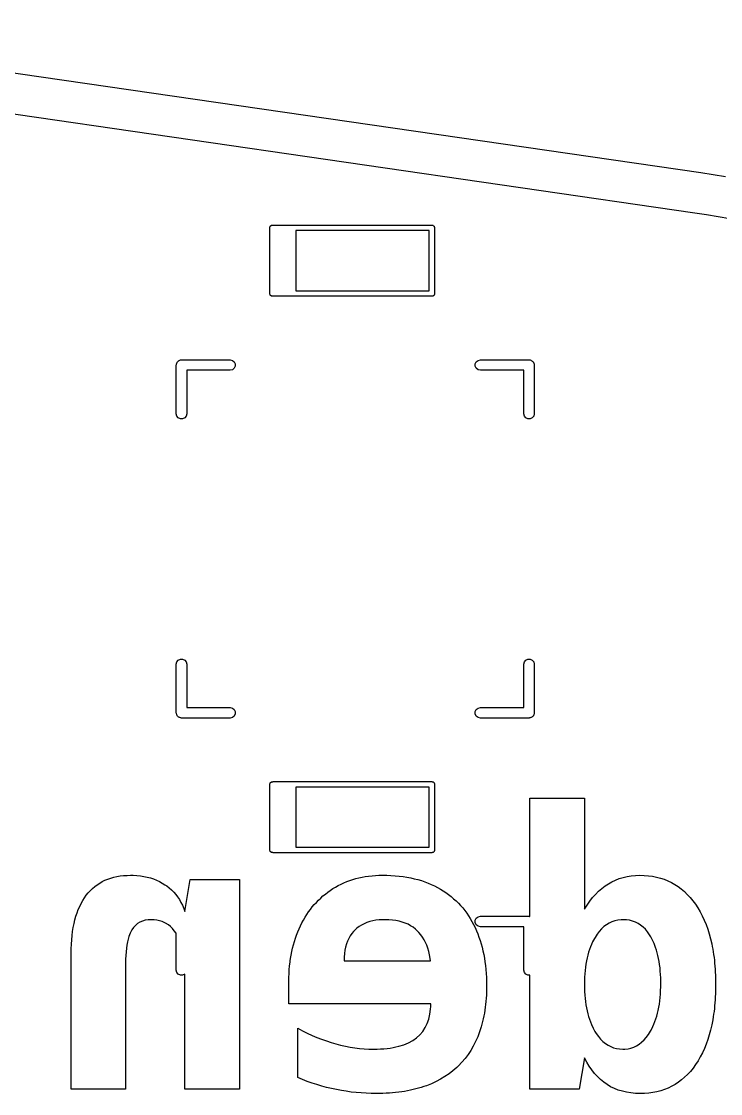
# Model space of a CAD drawing. Extents: x 25 to 230, y -179 to -24.
# Drawn here: x 135.12 to 160.67, y -63.43 to -24.28 of the extents above; entities that cross this region are included whole.
import ezdxf

# ---------------------------------------------------------------- set-up
doc = ezdxf.new("R2010")
doc.units = 0
doc.layers.add('BLACK', color=7, linetype='CONTINUOUS')

msp = doc.modelspace()

# ---------------------------------------------------------------- linework, layer by layer
at = {"layer": 'BLACK', "linetype": 'CONTINUOUS'}
for p, q in [((121.906119, -24.28124), (159.948324, -29.794602)), ((159.733175, -31.279091), (129.9, -26.955443)), ((159.948324, -29.794602), (159.948329, -29.794603)), ((159.948329, -29.794603), (159.948328, -29.794603)), ((159.948328, -29.794603), (159.948342, -29.794606)), ((159.948342, -29.794606), (160.851109, -29.941861)), ((159.733179, -31.279093), (159.733175, -31.279091)), ((159.733179, -31.279094), (159.733179, -31.279093)), ((160.159506, -31.340888), (159.733179, -31.279094)), ((161.007235, -31.49467), (160.159506, -31.340888)), ((144.195, -31.82), (144.214098, -31.761221)), ((144.195, -34.22), (144.195, -31.82)), ((144.214098, -31.761221), (144.264098, -31.724894)), ((144.264098, -31.724894), (144.304937, -31.724894)), ((144.304937, -31.724894), (144.32, -31.72)), ((144.32, -31.72), (150.12, -31.72)), ((145.145, -31.92), (145.145, -34.12)), ((150.02, -31.92), (145.145, -31.92)), ((150.02, -34.12), (150.02, -31.92)), ((150.12, -31.72), (150.135063, -31.724894)), ((150.135063, -31.724894), (150.150902, -31.724894)), ((150.150902, -31.724894), (150.163715, -31.734203)), ((150.163715, -31.734203), (150.178779, -31.739098)), ((150.178779, -31.739098), (150.188088, -31.751911)), ((150.188088, -31.751911), (150.200902, -31.761221)), ((150.200902, -31.761221), (150.205796, -31.776284)), ((150.205796, -31.776284), (150.215106, -31.789098)), ((150.215106, -31.789098), (150.215106, -31.804937)), ((150.215106, -31.804937), (150.22, -31.82)), ((150.22, -31.82), (150.22, -34.22)), ((144.214098, -34.278779), (144.195, -34.22)), ((144.264098, -34.315106), (144.214098, -34.278779)), ((144.304937, -34.315106), (144.264098, -34.315106)), ((144.32, -34.32), (144.304937, -34.315106)), ((150.12, -34.32), (144.32, -34.32)), ((145.145, -34.12), (150.02, -34.12)), ((150.135063, -34.315106), (150.12, -34.32)), ((150.150902, -34.315106), (150.135063, -34.315106)), ((150.163715, -34.305796), (150.150902, -34.315106)), ((150.178779, -34.300902), (150.163715, -34.305796)), ((150.188088, -34.288088), (150.178779, -34.300902)), ((150.200902, -34.278779), (150.188088, -34.288088)), ((150.205796, -34.263715), (150.200902, -34.278779)), ((150.215106, -34.250902), (150.205796, -34.263715)), ((150.22, -34.22), (150.215106, -34.235062)), ((150.215106, -34.235062), (150.215106, -34.250902)), ((140.784276, -36.78761), (140.793588, -36.768272)), ((140.784276, -36.809074), (140.784276, -36.78761)), ((140.793588, -36.768272), (140.798365, -36.747345)), ((140.798365, -36.747345), (140.811748, -36.730562)), ((140.811748, -36.730562), (140.821061, -36.711225)), ((140.821061, -36.711225), (140.837842, -36.697842)), ((140.837842, -36.697842), (140.851225, -36.681061)), ((140.851225, -36.681061), (140.870562, -36.671748)), ((140.870562, -36.671748), (140.887345, -36.658365)), ((140.887345, -36.658365), (140.908272, -36.653588)), ((140.908272, -36.653588), (140.92761, -36.644276)), ((140.92761, -36.644276), (140.949074, -36.644276)), ((140.949074, -36.644276), (140.97, -36.6395)), ((140.97, -36.6395), (142.748, -36.6395)), ((142.748, -36.6395), (142.830655, -36.658365)), ((142.830655, -36.658365), (142.896939, -36.711225)), ((142.896939, -36.711225), (142.933724, -36.78761)), ((142.933724, -36.78761), (142.933724, -36.87239)), ((151.706276, -36.78761), (151.743061, -36.711225)), ((151.706276, -36.87239), (151.706276, -36.78761)), ((151.743061, -36.711225), (151.809345, -36.658365)), ((151.809345, -36.658365), (151.892, -36.6395)), ((151.892, -36.6395), (153.67, -36.6395)), ((153.67, -36.6395), (153.690926, -36.644276)), ((153.690926, -36.644276), (153.71239, -36.644276)), ((153.71239, -36.644276), (153.731727, -36.653588)), ((153.731727, -36.653588), (153.752655, -36.658365)), ((153.752655, -36.658365), (153.769437, -36.671748)), ((153.769437, -36.671748), (153.788775, -36.681061)), ((153.788775, -36.681061), (153.802157, -36.697842)), ((153.802157, -36.697842), (153.818939, -36.711225)), ((153.818939, -36.711225), (153.828251, -36.730562)), ((153.828251, -36.730562), (153.841635, -36.747345)), ((153.841635, -36.747345), (153.846411, -36.768272)), ((153.846411, -36.768272), (153.855724, -36.78761)), ((153.855724, -36.78761), (153.855724, -36.809074)), ((140.7795, -36.83), (140.784276, -36.809074)), ((140.7795, -38.608), (140.7795, -36.83)), ((142.748, -37.0205), (141.1605, -37.0205)), ((141.1605, -37.0205), (141.1605, -38.608)), ((142.830655, -37.001635), (142.748, -37.0205)), ((142.896939, -36.948775), (142.830655, -37.001635)), ((142.933724, -36.87239), (142.896939, -36.948775)), ((151.743061, -36.948775), (151.706276, -36.87239)), ((151.809345, -37.001635), (151.743061, -36.948775)), ((151.892, -37.0205), (151.809345, -37.001635)), ((153.4795, -37.0205), (151.892, -37.0205)), ((153.4795, -38.608), (153.4795, -37.0205)), ((153.855724, -36.809074), (153.8605, -36.83)), ((153.8605, -36.83), (153.8605, -38.608)), ((140.798365, -38.690655), (140.7795, -38.608)), ((140.851225, -38.756939), (140.798365, -38.690655)), ((140.92761, -38.793724), (140.851225, -38.756939)), ((141.088775, -38.756939), (141.01239, -38.793724)), ((141.141635, -38.690655), (141.088775, -38.756939)), ((141.1605, -38.608), (141.141635, -38.690655)), ((153.498365, -38.690655), (153.4795, -38.608)), ((153.551225, -38.756939), (153.498365, -38.690655)), ((153.62761, -38.793724), (153.551225, -38.756939)), ((153.788775, -38.756939), (153.71239, -38.793724)), ((153.841635, -38.690655), (153.788775, -38.756939)), ((153.8605, -38.608), (153.841635, -38.690655)), ((141.01239, -38.793724), (140.92761, -38.793724)), ((153.71239, -38.793724), (153.62761, -38.793724)), ((140.7795, -47.752), (140.798365, -47.669345)), ((140.7795, -49.53), (140.7795, -47.752)), ((140.798365, -47.669345), (140.851225, -47.603061)), ((140.851225, -47.603061), (140.92761, -47.566276)), ((140.92761, -47.566276), (141.01239, -47.566276)), ((141.01239, -47.566276), (141.088775, -47.603061)), ((141.088775, -47.603061), (141.141635, -47.669345)), ((141.141635, -47.669345), (141.1605, -47.752)), ((141.1605, -47.752), (141.1605, -49.3395)), ((153.4795, -47.752), (153.498365, -47.669345)), ((153.4795, -49.3395), (153.4795, -47.752)), ((153.498365, -47.669345), (153.551225, -47.603061)), ((153.551225, -47.603061), (153.62761, -47.566276)), ((153.62761, -47.566276), (153.71239, -47.566276)), ((153.71239, -47.566276), (153.788775, -47.603061)), ((153.788775, -47.603061), (153.841635, -47.669345)), ((153.841635, -47.669345), (153.8605, -47.752)), ((153.8605, -47.752), (153.8605, -49.53)), ((140.784276, -49.550925), (140.7795, -49.53)), ((140.784276, -49.57239), (140.784276, -49.550925)), ((140.793588, -49.591727), (140.784276, -49.57239)), ((140.798365, -49.612655), (140.793588, -49.591727)), ((140.811748, -49.629437), (140.798365, -49.612655)), ((140.821061, -49.648775), (140.811748, -49.629437)), ((140.837842, -49.662157), (140.821061, -49.648775)), ((140.851225, -49.678939), (140.837842, -49.662157)), ((140.870562, -49.688251), (140.851225, -49.678939)), ((140.887345, -49.701635), (140.870562, -49.688251)), ((140.908272, -49.706411), (140.887345, -49.701635)), ((140.92761, -49.715724), (140.908272, -49.706411)), ((140.949074, -49.715724), (140.92761, -49.715724)), ((140.97, -49.7205), (140.949074, -49.715724)), ((142.748, -49.7205), (140.97, -49.7205)), ((141.1605, -49.3395), (142.748, -49.3395)), ((142.748, -49.3395), (142.830655, -49.358365)), ((142.830655, -49.701635), (142.748, -49.7205)), ((142.830655, -49.358365), (142.896939, -49.411225)), ((142.896939, -49.648775), (142.830655, -49.701635)), ((142.896939, -49.411225), (142.933724, -49.48761)), ((142.933724, -49.57239), (142.896939, -49.648775)), ((142.933724, -49.48761), (142.933724, -49.57239)), ((151.706276, -49.48761), (151.743061, -49.411225)), ((151.706276, -49.57239), (151.706276, -49.48761)), ((151.743061, -49.648775), (151.706276, -49.57239)), ((151.743061, -49.411225), (151.809345, -49.358365)), ((151.809345, -49.701635), (151.743061, -49.648775)), ((151.809345, -49.358365), (151.892, -49.3395)), ((151.892, -49.7205), (151.809345, -49.701635)), ((151.892, -49.3395), (153.4795, -49.3395)), ((153.67, -49.7205), (151.892, -49.7205)), ((153.690926, -49.715724), (153.67, -49.7205)), ((153.71239, -49.715724), (153.690926, -49.715724)), ((153.731727, -49.706411), (153.71239, -49.715724)), ((153.752655, -49.701635), (153.731727, -49.706411)), ((153.769437, -49.688251), (153.752655, -49.701635)), ((153.788775, -49.678939), (153.769437, -49.688251)), ((153.802157, -49.662157), (153.788775, -49.678939)), ((153.818939, -49.648775), (153.802157, -49.662157)), ((153.828251, -49.629437), (153.818939, -49.648775)), ((153.841635, -49.612655), (153.828251, -49.629437)), ((153.846411, -49.591727), (153.841635, -49.612655)), ((153.855724, -49.57239), (153.846411, -49.591727)), ((153.8605, -49.53), (153.855724, -49.550925)), ((153.855724, -49.550925), (153.855724, -49.57239)), ((144.214098, -52.081221), (144.264098, -52.044894)), ((144.264098, -52.044894), (144.304937, -52.044894)), ((144.304937, -52.044894), (144.32, -52.04)), ((144.32, -52.04), (150.12, -52.04)), ((150.12, -52.04), (150.135063, -52.044894)), ((150.135063, -52.044894), (150.150902, -52.044894)), ((150.150902, -52.044894), (150.163715, -52.054203)), ((150.163715, -52.054203), (150.178779, -52.059098)), ((150.178779, -52.059098), (150.188088, -52.071911)), ((150.188088, -52.071911), (150.200902, -52.081221)), ((144.195, -52.14), (144.214098, -52.081221)), ((144.195, -54.54), (144.195, -52.14)), ((145.145, -52.24), (145.145, -54.44)), ((150.02, -52.24), (145.145, -52.24)), ((150.02, -54.44), (150.02, -52.24)), ((150.200902, -52.081221), (150.205796, -52.096284)), ((150.205796, -52.096284), (150.215106, -52.109098)), ((150.215106, -52.109098), (150.215106, -52.124937)), ((150.215106, -52.124937), (150.22, -52.14)), ((150.22, -52.14), (150.22, -54.54)), ((153.700151, -56.964276), (153.700151, -52.64858)), ((153.700151, -52.64858), (155.695615, -52.64858)), ((155.695615, -52.64858), (155.695615, -56.700569)), ((144.214098, -54.598779), (144.195, -54.54)), ((144.264098, -54.635106), (144.214098, -54.598779)), ((144.304937, -54.635106), (144.264098, -54.635106)), ((144.32, -54.64), (144.304937, -54.635106)), ((150.12, -54.64), (144.32, -54.64)), ((145.145, -54.44), (150.02, -54.44)), ((150.135063, -54.635106), (150.12, -54.64)), ((150.150902, -54.635106), (150.135063, -54.635106)), ((150.163715, -54.625796), (150.150902, -54.635106)), ((150.178779, -54.620902), (150.163715, -54.625796)), ((150.188088, -54.608088), (150.178779, -54.620902)), ((150.200902, -54.598779), (150.188088, -54.608088)), ((150.205796, -54.583715), (150.200902, -54.598779)), ((150.215106, -54.570902), (150.205796, -54.583715)), ((150.22, -54.54), (150.215106, -54.555062)), ((150.215106, -54.555062), (150.215106, -54.570902)), ((138.277446, -55.602039), (138.384636, -55.564954)), ((138.384636, -55.564954), (138.495814, -55.533574)), ((138.495814, -55.533574), (138.61098, -55.5079)), ((138.61098, -55.5079), (138.730134, -55.487932)), ((138.730134, -55.487932), (138.853277, -55.473668)), ((138.853277, -55.473668), (138.980407, -55.46511)), ((138.980407, -55.46511), (139.111525, -55.462257)), ((139.111525, -55.462257), (139.203155, -55.463603)), ((139.203155, -55.463603), (139.337307, -55.470665)), ((139.337307, -55.470665), (139.467509, -55.483781)), ((139.467509, -55.483781), (139.593762, -55.502951)), ((139.593762, -55.502951), (139.716065, -55.528174)), ((139.716065, -55.528174), (139.834417, -55.559451)), ((139.834417, -55.559451), (139.94882, -55.596782)), ((139.94882, -55.596782), (140.059274, -55.640166)), ((147.225464, -55.616817), (147.337625, -55.584379)), ((147.337625, -55.584379), (147.451999, -55.555757)), ((147.451999, -55.555757), (147.568587, -55.530951)), ((147.568587, -55.530951), (147.687388, -55.509961)), ((147.687388, -55.509961), (147.808403, -55.492788)), ((147.808403, -55.492788), (147.931631, -55.479431)), ((147.931631, -55.479431), (148.057072, -55.46989)), ((148.057072, -55.46989), (148.184727, -55.464166)), ((148.184727, -55.464166), (148.314596, -55.462257)), ((148.314596, -55.462257), (148.471694, -55.464223)), ((148.471694, -55.464223), (148.625471, -55.470119)), ((148.625471, -55.470119), (148.775929, -55.479946)), ((148.775929, -55.479946), (148.923066, -55.493704)), ((148.923066, -55.493704), (149.066883, -55.511392)), ((149.066883, -55.511392), (149.20738, -55.533011)), ((149.20738, -55.533011), (149.344557, -55.558562)), ((149.344557, -55.558562), (149.478413, -55.588042)), ((149.478413, -55.588042), (149.608949, -55.621454)), ((156.832298, -55.636395), (156.96958, -55.583186)), ((156.96958, -55.583186), (157.111155, -55.539652)), ((157.111155, -55.539652), (157.257023, -55.505792)), ((157.257023, -55.505792), (157.407185, -55.481606)), ((157.407185, -55.481606), (157.56164, -55.467095)), ((157.56164, -55.467095), (157.720388, -55.462257)), ((157.720388, -55.462257), (157.879728, -55.466389)), ((157.879728, -55.466389), (158.034736, -55.478782)), ((158.034736, -55.478782), (158.185413, -55.499438)), ((158.185413, -55.499438), (158.331758, -55.528356)), ((158.331758, -55.528356), (158.473772, -55.565536)), ((158.473772, -55.565536), (158.611455, -55.610978)), ((137.638779, -56.021383), (137.718053, -55.94436)), ((137.718053, -55.94436), (137.801315, -55.873043)), ((137.801315, -55.873043), (137.888565, -55.807432)), ((137.888565, -55.807432), (137.979803, -55.747525)), ((137.979803, -55.747525), (138.075029, -55.693324)), ((138.075029, -55.693324), (138.174244, -55.644829)), ((138.174244, -55.644829), (138.277446, -55.602039)), ((140.059274, -55.640166), (140.165777, -55.689604)), ((140.165777, -55.689604), (140.26833, -55.745095)), ((140.26833, -55.745095), (140.366934, -55.80664)), ((140.366934, -55.80664), (140.43017, -55.850546)), ((140.43017, -55.850546), (140.520587, -55.920771)), ((140.520587, -55.920771), (140.605681, -55.996233)), ((141.094777, -56.788496), (141.292614, -55.618573)), ((141.292614, -55.618573), (143.085357, -55.618573)), ((143.085357, -55.618573), (143.085357, -63.278029)), ((146.407803, -56.013292), (146.502314, -55.950743)), ((146.502314, -55.950743), (146.598981, -55.891591)), ((146.598981, -55.891591), (146.697861, -55.836254)), ((146.697861, -55.836254), (146.798955, -55.784734)), ((146.798955, -55.784734), (146.902262, -55.737031)), ((146.902262, -55.737031), (147.007782, -55.693143)), ((147.007782, -55.693143), (147.115516, -55.653072)), ((147.115516, -55.653072), (147.225464, -55.616817)), ((149.608949, -55.621454), (149.736166, -55.658797)), ((149.736166, -55.658797), (149.860062, -55.70007)), ((149.860062, -55.70007), (149.980637, -55.745274)), ((149.980637, -55.745274), (150.097893, -55.794409)), ((150.097893, -55.794409), (150.211829, -55.847474)), ((150.211829, -55.847474), (150.322444, -55.904471)), ((150.322444, -55.904471), (150.429739, -55.965398)), ((150.429739, -55.965398), (150.533437, -56.029569)), ((156.21029, -56.047553), (156.326105, -55.945973)), ((156.326105, -55.945973), (156.446213, -55.854067)), ((156.446213, -55.854067), (156.570615, -55.771835)), ((156.570615, -55.771835), (156.69931, -55.699278)), ((156.69931, -55.699278), (156.832298, -55.636395)), ((158.611455, -55.610978), (158.744805, -55.664683)), ((158.744805, -55.664683), (158.873825, -55.72665)), ((158.873825, -55.72665), (158.998513, -55.79688)), ((158.998513, -55.79688), (159.118869, -55.875371)), ((159.118869, -55.875371), (159.234894, -55.962125)), ((159.234894, -55.962125), (159.346587, -56.057141)), ((137.362251, -56.385076), (137.425057, -56.286167)), ((137.425057, -56.286167), (137.492195, -56.192544)), ((137.492195, -56.192544), (137.563493, -56.10411)), ((137.563493, -56.10411), (137.638779, -56.021383)), ((140.605681, -55.996233), (140.685451, -56.076934)), ((140.685451, -56.076934), (140.759898, -56.162872)), ((140.759898, -56.162872), (140.82902, -56.254048)), ((140.82902, -56.254048), (140.892819, -56.350462)), ((140.892819, -56.350462), (140.951294, -56.452114)), ((145.897641, -56.451097), (145.975894, -56.370688)), ((145.975894, -56.370688), (146.056857, -56.293256)), ((146.056857, -56.293256), (146.140529, -56.2188)), ((146.140529, -56.2188), (146.226911, -56.14732)), ((146.226911, -56.14732), (146.316002, -56.078818)), ((146.316002, -56.078818), (146.407803, -56.013292)), ((150.533437, -56.029569), (150.633873, -56.096907)), ((150.633873, -56.096907), (150.731045, -56.167413)), ((150.731045, -56.167413), (150.824954, -56.241087)), ((150.824954, -56.241087), (150.915601, -56.317928)), ((150.915601, -56.317928), (151.002985, -56.397936)), ((155.888605, -56.410339), (155.99154, -56.279736)), ((155.99154, -56.279736), (156.098768, -56.158807)), ((156.098768, -56.158807), (156.21029, -56.047553)), ((159.346587, -56.057141), (159.453949, -56.16042)), ((159.453949, -56.16042), (159.55698, -56.271961)), ((159.55698, -56.271961), (159.655679, -56.391764)), ((137.154339, -56.833566), (137.199819, -56.713515)), ((137.199819, -56.713515), (137.249632, -56.59875)), ((137.249632, -56.59875), (137.303775, -56.48927)), ((137.303775, -56.48927), (137.362251, -56.385076)), ((140.951294, -56.452114), (141.004446, -56.559003)), ((141.004446, -56.559003), (141.052273, -56.671131)), ((141.052273, -56.671131), (141.094777, -56.788496)), ((145.611724, -56.802502), (145.679139, -56.710186)), ((145.679139, -56.710186), (145.749264, -56.620846)), ((145.749264, -56.620846), (145.822098, -56.534483)), ((145.822098, -56.534483), (145.897641, -56.451097)), ((151.002985, -56.397936), (151.087105, -56.481113)), ((151.087105, -56.481113), (151.167963, -56.567456)), ((151.167963, -56.567456), (151.245558, -56.656967)), ((151.245558, -56.656967), (151.31989, -56.749646)), ((151.31989, -56.749646), (151.390959, -56.845492)), ((155.695615, -56.700569), (155.789963, -56.550617)), ((155.789963, -56.550617), (155.888605, -56.410339)), ((159.655679, -56.391764), (159.750046, -56.519829)), ((159.750046, -56.519829), (159.839366, -56.655231)), ((159.839366, -56.655231), (159.922924, -56.797045)), ((137.043886, -57.225433), (137.076372, -57.089525)), ((137.076372, -57.089525), (137.11319, -56.958903)), ((137.11319, -56.958903), (137.154339, -56.833566)), ((139.540133, -57.136237), (139.44797, -57.176842)), ((139.640159, -57.107233), (139.540133, -57.136237)), ((139.748045, -57.089831), (139.640159, -57.107233)), ((139.863793, -57.08403), (139.748045, -57.089831)), ((139.970533, -57.088345), (139.863793, -57.08403)), ((140.072764, -57.101289), (139.970533, -57.088345)), ((140.170488, -57.122863), (140.072764, -57.101289)), ((140.263703, -57.153067), (140.170488, -57.122863)), ((140.380978, -57.206762), (140.263703, -57.153067)), ((145.369161, -57.201534), (145.425737, -57.097311)), ((145.425737, -57.097311), (145.485023, -56.996064)), ((145.485023, -56.996064), (145.547019, -56.897795)), ((145.547019, -56.897795), (145.611724, -56.802502)), ((147.846966, -57.156959), (147.741565, -57.191564)), ((147.958292, -57.129053), (147.846966, -57.156959)), ((148.075543, -57.107844), (147.958292, -57.129053)), ((148.198719, -57.093332), (148.075543, -57.107844)), ((148.327819, -57.085518), (148.198719, -57.093332)), ((148.417178, -57.08403), (148.327819, -57.085518)), ((148.552668, -57.087465), (148.417178, -57.08403)), ((148.682534, -57.097769), (148.552668, -57.087465)), ((148.806776, -57.114942), (148.682534, -57.097769)), ((148.925394, -57.138985), (148.806776, -57.114942)), ((149.038387, -57.169897), (148.925394, -57.138985)), ((151.390959, -56.845492), (151.458765, -56.944506)), ((151.458765, -56.944506), (151.523308, -57.046687)), ((151.523308, -57.046687), (151.584588, -57.152036)), ((151.584588, -57.152036), (151.642605, -57.260553)), ((151.706276, -57.10761), (151.743061, -57.031225)), ((151.706276, -57.19239), (151.706276, -57.10761)), ((151.743061, -57.031225), (151.809345, -56.978365)), ((151.809345, -56.978365), (151.892, -56.9595)), ((151.892, -56.9595), (153.67, -56.9595)), ((153.67, -56.9595), (153.690926, -56.964276)), ((153.690926, -56.964276), (153.700151, -56.964276)), ((156.701619, -57.160511), (156.599122, -57.207916)), ((156.808752, -57.124483), (156.701619, -57.160511)), ((156.920521, -57.099832), (156.808752, -57.124483)), ((157.036928, -57.086558), (156.920521, -57.099832)), ((157.117108, -57.08403), (157.036928, -57.086558)), ((157.234252, -57.089525), (157.117108, -57.08403)), ((157.34663, -57.106012), (157.234252, -57.089525)), ((157.454242, -57.133489), (157.34663, -57.106012)), ((157.557089, -57.171957), (157.454242, -57.133489)), ((159.922924, -56.797045), (160.000719, -56.945269)), ((160.000719, -56.945269), (160.072752, -57.099906)), ((160.072752, -57.099906), (160.139022, -57.260953)), ((136.972416, -57.66487), (136.991908, -57.513105)), ((136.991908, -57.513105), (137.015731, -57.366627)), ((137.015731, -57.366627), (137.043886, -57.225433)), ((139.143807, -57.478904), (139.09179, -57.581849)), ((139.157932, -57.455279), (139.143807, -57.478904)), ((139.218649, -57.368268), (139.157932, -57.455279)), ((139.287228, -57.292858), (139.218649, -57.368268)), ((139.363668, -57.229049), (139.287228, -57.292858)), ((139.44797, -57.176842), (139.363668, -57.229049)), ((140.490238, -57.275799), (140.380978, -57.206762)), ((140.566924, -57.337644), (140.490238, -57.275799)), ((140.639102, -57.408119), (140.566924, -57.337644)), ((140.706772, -57.487224), (140.639102, -57.408119)), ((140.769934, -57.574958), (140.706772, -57.487224)), ((145.172526, -57.644844), (145.216833, -57.530575)), ((145.216833, -57.530575), (145.264423, -57.418538)), ((145.264423, -57.418538), (145.315294, -57.308733)), ((145.315294, -57.308733), (145.369161, -57.201534)), ((147.256108, -57.514088), (147.19085, -57.592942)), ((147.303431, -57.465049), (147.256108, -57.514088)), ((147.379208, -57.396957), (147.303431, -57.465049)), ((147.46091, -57.335562), (147.379208, -57.396957)), ((147.548537, -57.280865), (147.46091, -57.335562)), ((147.642088, -57.232865), (147.548537, -57.280865)), ((147.741565, -57.191564), (147.642088, -57.232865)), ((149.145756, -57.207678), (149.038387, -57.169897)), ((149.247501, -57.252328), (149.145756, -57.207678)), ((149.343622, -57.303848), (149.247501, -57.252328)), ((149.434118, -57.362238), (149.343622, -57.303848)), ((149.51899, -57.427496), (149.434118, -57.362238)), ((149.572447, -57.474818), (149.51899, -57.427496)), ((149.647315, -57.551011), (149.572447, -57.474818)), ((149.716216, -57.633042), (149.647315, -57.551011)), ((151.642605, -57.260553), (151.697359, -57.372236)), ((151.697359, -57.372236), (151.748526, -57.48641)), ((151.743061, -57.268775), (151.706276, -57.19239)), ((151.809345, -57.321635), (151.743061, -57.268775)), ((151.748526, -57.48641), (151.796392, -57.603008)), ((151.892, -57.3405), (151.809345, -57.321635)), ((153.4795, -57.3405), (151.892, -57.3405)), ((153.4795, -58.928), (153.4795, -57.3405)), ((156.235506, -57.511312), (156.156194, -57.615604)), ((156.319455, -57.418397), (156.235506, -57.511312)), ((156.408041, -57.336859), (156.319455, -57.418397)), ((156.501263, -57.266699), (156.408041, -57.336859)), ((156.599122, -57.207916), (156.501263, -57.266699)), ((157.65517, -57.221416), (157.557089, -57.171957)), ((157.748485, -57.281867), (157.65517, -57.221416)), ((157.837035, -57.353308), (157.748485, -57.281867)), ((157.92082, -57.43574), (157.837035, -57.353308)), ((157.999839, -57.529162), (157.92082, -57.43574)), ((158.074092, -57.633576), (157.999839, -57.529162)), ((160.139022, -57.260953), (160.199529, -57.428412)), ((160.199529, -57.428412), (160.254274, -57.602283)), ((136.946427, -57.984256), (136.957256, -57.82192)), ((136.957256, -57.82192), (136.972416, -57.66487)), ((138.993139, -57.898315), (138.972288, -58.00972)), ((139.018026, -57.794509), (138.993139, -57.898315)), ((139.046949, -57.698303), (139.018026, -57.794509)), ((139.09179, -57.581849), (139.046949, -57.698303)), ((140.7795, -57.590638), (140.769934, -57.574958)), ((140.7795, -58.928), (140.7795, -57.590638)), ((145.059297, -58.001047), (145.093758, -57.88008)), ((145.093758, -57.88008), (145.131501, -57.761346)), ((145.131501, -57.761346), (145.172526, -57.644844)), ((147.03629, -57.86763), (146.998509, -57.9719)), ((147.080941, -57.769713), (147.03629, -57.86763)), ((147.132461, -57.678151), (147.080941, -57.769713)), ((147.19085, -57.592942), (147.132461, -57.678151)), ((149.779149, -57.720912), (149.716216, -57.633042)), ((149.836114, -57.814621), (149.779149, -57.720912)), ((149.887112, -57.914169), (149.836114, -57.814621)), ((149.932142, -58.019556), (149.887112, -57.914169)), ((151.796392, -57.603008), (151.840957, -57.722028)), ((151.840957, -57.722028), (151.882221, -57.843472)), ((151.882221, -57.843472), (151.920183, -57.96734)), ((155.991072, -57.899152), (155.950371, -57.988101)), ((156.057776, -57.771991), (155.991072, -57.899152)), ((156.081518, -57.731273), (156.057776, -57.771991)), ((156.156194, -57.615604), (156.081518, -57.731273)), ((158.120946, -57.709292), (158.074092, -57.633576)), ((158.185983, -57.830457), (158.120946, -57.709292)), ((158.244623, -57.959478), (158.185983, -57.830457)), ((160.254274, -57.602283), (160.303256, -57.782564)), ((160.303256, -57.782564), (160.346476, -57.969258)), ((136.937764, -58.324784), (136.93993, -58.151877)), ((136.937764, -63.278029), (136.937764, -58.324784)), ((136.93993, -58.151877), (136.946427, -57.984256)), ((138.942693, -58.255327), (138.933948, -58.389529)), ((138.955472, -58.128724), (138.942693, -58.255327)), ((138.972288, -58.00972), (138.955472, -58.128724)), ((144.975605, -58.377343), (145.00022, -58.249679)), ((145.00022, -58.249679), (145.028118, -58.124247)), ((145.028118, -58.124247), (145.059297, -58.001047)), ((146.926381, -58.322837), (146.916077, -58.452524)), ((146.943554, -58.199504), (146.926381, -58.322837)), ((146.967597, -58.082525), (146.943554, -58.199504)), ((146.998509, -57.9719), (146.967597, -58.082525)), ((149.971204, -58.130782), (149.932142, -58.019556)), ((150.004298, -58.247847), (149.971204, -58.130782)), ((150.031425, -58.370751), (150.004298, -58.247847)), ((151.920183, -57.96734), (151.954845, -58.093631)), ((151.954845, -58.093631), (151.986205, -58.222345)), ((151.986205, -58.222345), (152.014264, -58.353482)), ((155.846358, -58.274981), (155.817717, -58.377286)), ((155.878015, -58.176015), (155.846358, -58.274981)), ((155.912686, -58.080388), (155.878015, -58.176015)), ((155.950371, -57.988101), (155.912686, -58.080388)), ((158.296865, -58.096357), (158.244623, -57.959478)), ((158.32814, -58.191974), (158.296865, -58.096357)), ((158.356571, -58.291083), (158.32814, -58.191974)), ((158.38216, -58.393684), (158.356571, -58.291083)), ((160.346476, -57.969258), (160.365924, -58.065008)), ((160.365924, -58.065008), (160.383933, -58.162362)), ((160.383933, -58.162362), (160.4005, -58.261319)), ((160.4005, -58.261319), (160.415627, -58.361878)), ((138.92924, -58.531331), (138.928343, -58.630087)), ((138.928343, -58.630087), (138.928343, -63.278029)), ((138.933948, -58.389529), (138.92924, -58.531331)), ((144.921452, -58.773732), (144.936221, -58.63937)), ((144.936221, -58.63937), (144.943162, -58.588566)), ((144.943162, -58.588566), (144.954272, -58.507241)), ((144.954272, -58.507241), (144.975605, -58.377343)), ((146.916077, -58.452524), (146.912642, -58.588566)), ((146.912642, -58.588566), (150.063375, -58.588566)), ((150.052584, -58.499494), (150.031425, -58.370751)), ((150.063375, -58.588566), (150.052584, -58.499494)), ((152.014264, -58.353482), (152.039023, -58.487043)), ((152.039023, -58.487043), (152.06048, -58.623027)), ((152.06048, -58.623027), (152.078636, -58.761434)), ((155.749882, -58.704238), (155.733301, -58.8199)), ((155.769479, -58.591915), (155.749882, -58.704238)), ((155.792091, -58.482931), (155.769479, -58.591915)), ((155.817717, -58.377286), (155.792091, -58.482931)), ((158.404905, -58.499777), (158.38216, -58.393684)), ((158.424807, -58.609362), (158.404905, -58.499777)), ((158.441866, -58.722439), (158.424807, -58.609362)), ((158.456081, -58.839008), (158.441866, -58.722439)), ((160.415627, -58.361878), (160.429313, -58.46404)), ((160.429313, -58.46404), (160.441559, -58.567805)), ((160.441559, -58.567805), (160.452363, -58.673173)), ((160.452363, -58.673173), (160.461728, -58.780144)), ((140.798365, -59.010655), (140.7795, -58.928)), ((140.851225, -59.076939), (140.798365, -59.010655)), ((140.92761, -59.113724), (140.851225, -59.076939)), ((141.01239, -59.113724), (140.92761, -59.113724)), ((141.088775, -59.076939), (141.01239, -59.113724)), ((141.094777, -59.069412), (141.088775, -59.076939)), ((141.094777, -63.278029), (141.094777, -59.069412)), ((144.896837, -59.190214), (144.90176, -59.049154)), ((144.90176, -59.049154), (144.909965, -58.910327)), ((144.909965, -58.910327), (144.921452, -58.773732)), ((152.078636, -58.761434), (152.093491, -58.902265)), ((152.093491, -58.902265), (152.105045, -59.045519)), ((152.105045, -59.045519), (152.113297, -59.191197)), ((153.498365, -59.010655), (153.4795, -58.928)), ((153.551225, -59.076939), (153.498365, -59.010655)), ((153.62761, -59.113724), (153.551225, -59.076939)), ((153.700151, -59.113724), (153.62761, -59.113724)), ((153.700151, -59.448301), (153.700151, -59.113724)), ((155.709182, -59.061243), (155.701644, -59.186923)), ((155.719734, -58.938902), (155.709182, -59.061243)), ((155.733301, -58.8199), (155.719734, -58.938902)), ((158.467454, -58.959068), (158.456081, -58.839008)), ((158.475983, -59.082621), (158.467454, -58.959068)), ((158.48167, -59.209665), (158.475983, -59.082621)), ((160.461728, -58.780144), (160.469651, -58.888717)), ((160.469651, -58.888717), (160.476134, -58.998894)), ((160.476134, -58.998894), (160.481176, -59.110673)), ((160.481176, -59.110673), (160.484778, -59.224055)), ((144.895196, -59.333507), (144.896837, -59.190214)), ((144.895196, -60.15172), (144.895196, -59.333507)), ((152.113297, -59.191197), (152.118249, -59.339298)), ((152.118249, -59.339298), (152.119899, -59.489822)), ((152.119899, -59.489822), (152.118895, -59.608771)), ((153.700151, -63.278029), (153.700151, -59.448301)), ((155.697122, -59.315942), (155.695615, -59.448301)), ((155.695615, -59.448301), (155.697113, -59.580669)), ((155.701644, -59.186923), (155.697122, -59.315942)), ((158.484513, -59.340202), (158.48167, -59.209665)), ((158.483389, -59.542716), (158.484868, -59.406779)), ((158.484868, -59.406779), (158.484513, -59.340202)), ((160.484778, -59.224055), (160.486939, -59.33904)), ((160.486939, -59.33904), (160.487659, -59.455628)), ((160.487659, -59.455628), (160.486946, -59.570868)), ((152.110862, -59.841374), (152.103833, -59.955028)), ((152.115883, -59.725955), (152.110862, -59.841374)), ((152.118895, -59.608771), (152.115883, -59.725955)), ((155.697113, -59.580669), (155.701606, -59.709717)), ((155.701606, -59.709717), (155.709096, -59.835445)), ((155.709096, -59.835445), (155.719581, -59.957852)), ((158.461207, -59.929459), (158.471559, -59.804056)), ((158.471559, -59.804056), (158.478953, -59.675141)), ((158.478953, -59.675141), (158.483389, -59.542716)), ((160.481241, -59.796697), (160.476249, -59.907286)), ((160.484807, -59.684558), (160.481241, -59.796697)), ((160.486946, -59.570868), (160.484807, -59.684558)), ((150.082914, -60.15172), (144.895196, -60.15172)), ((150.074747, -60.352839), (150.080872, -60.253901)), ((150.080872, -60.253901), (150.082914, -60.15172)), ((152.070696, -60.2854), (152.055633, -60.391994)), ((152.08375, -60.177041), (152.070696, -60.2854)), ((152.094795, -60.066917), (152.08375, -60.177041)), ((152.103833, -59.955028), (152.094795, -60.066917)), ((155.719581, -59.957852), (155.733062, -60.07694)), ((155.733062, -60.07694), (155.749539, -60.192707)), ((155.749539, -60.192707), (155.769012, -60.305154)), ((158.390224, -60.395963), (158.412406, -60.284603)), ((158.412406, -60.284603), (158.431631, -60.169733)), ((158.431631, -60.169733), (158.447898, -60.051352)), ((158.447898, -60.051352), (158.461207, -59.929459)), ((160.452714, -60.229751), (160.442017, -60.334139)), ((160.461985, -60.123813), (160.452714, -60.229751)), ((160.46983, -60.016325), (160.461985, -60.123813)), ((160.476249, -59.907286), (160.46983, -60.016325)), ((150.009412, -60.71615), (150.050247, -60.540982)), ((150.050247, -60.540982), (150.074747, -60.352839)), ((152.019483, -60.599887), (151.998396, -60.701185)), ((152.038562, -60.496823), (152.019483, -60.599887)), ((152.055633, -60.391994), (152.038562, -60.496823)), ((155.769012, -60.305154), (155.79148, -60.414281)), ((155.79148, -60.414281), (155.816944, -60.520088)), ((155.816944, -60.520088), (155.845404, -60.622574)), ((155.845404, -60.622574), (155.87686, -60.721741)), ((158.305932, -60.708975), (158.336987, -60.608149)), ((158.336987, -60.608149), (158.365084, -60.503811)), ((158.365084, -60.503811), (158.390224, -60.395963)), ((160.401366, -60.637999), (160.384963, -60.736186)), ((160.416342, -60.538263), (160.401366, -60.637999)), ((160.429893, -60.436976), (160.416342, -60.538263)), ((160.442017, -60.334139), (160.429893, -60.436976)), ((145.217597, -62.853046), (145.217597, -61.050534)), ((145.217597, -61.050534), (145.305042, -61.097417)), ((149.788907, -61.163801), (149.878742, -61.02756)), ((149.878742, -61.02756), (149.952244, -60.878343)), ((149.952244, -60.878343), (150.009412, -60.71615)), ((151.923084, -60.994491), (151.862834, -61.181204)), ((151.950196, -60.898488), (151.923084, -60.994491)), ((151.9753, -60.800719), (151.950196, -60.898488)), ((151.998396, -60.701185), (151.9753, -60.800719)), ((155.87686, -60.721741), (155.911312, -60.817587)), ((155.911312, -60.817587), (155.948759, -60.910113)), ((155.948759, -60.910113), (156.010547, -61.042677)), ((156.010547, -61.042677), (156.079076, -61.16777)), ((158.129583, -61.119246), (158.195021, -60.990389)), ((158.195021, -60.990389), (158.234948, -60.900095)), ((158.234948, -60.900095), (158.271919, -60.806291)), ((158.271919, -60.806291), (158.305932, -60.708975)), ((160.347878, -60.927907), (160.305088, -61.113426)), ((160.384963, -60.736186), (160.347878, -60.927907)), ((145.305042, -61.097417), (145.39244, -61.142812)), ((145.39244, -61.142812), (145.567093, -61.229136)), ((145.567093, -61.229136), (145.741555, -61.309507)), ((145.741555, -61.309507), (145.915826, -61.383925)), ((145.915826, -61.383925), (146.089906, -61.45239)), ((146.089906, -61.45239), (146.263796, -61.5149)), ((149.421398, -61.494674), (149.560234, -61.397359)), ((149.560234, -61.397359), (149.682737, -61.287068)), ((149.682737, -61.287068), (149.788907, -61.163801)), ((151.794551, -61.360856), (151.718234, -61.533448)), ((151.862834, -61.181204), (151.794551, -61.360856)), ((156.079076, -61.16777), (156.127991, -61.245852)), ((156.127991, -61.245852), (156.20505, -61.353528)), ((156.20505, -61.353528), (156.28653, -61.449871)), ((156.28653, -61.449871), (156.372432, -61.534879)), ((157.872455, -61.475681), (157.954737, -61.382065)), ((157.954737, -61.382065), (158.032682, -61.276985)), ((158.032682, -61.276985), (158.106292, -61.160443)), ((158.106292, -61.160443), (158.129583, -61.119246)), ((160.202391, -61.465861), (160.142485, -61.632776)), ((160.256592, -61.292744), (160.202391, -61.465861)), ((160.305088, -61.113426), (160.256592, -61.292744)), ((146.263796, -61.5149), (146.437494, -61.571458)), ((146.437494, -61.571458), (146.611002, -61.622062)), ((146.611002, -61.622062), (146.784319, -61.666713)), ((146.784319, -61.666713), (146.957445, -61.70541)), ((146.957445, -61.70541), (147.130381, -61.738154)), ((147.130381, -61.738154), (147.303125, -61.764944)), ((147.303125, -61.764944), (147.475679, -61.785781)), ((147.475679, -61.785781), (147.648042, -61.800665)), ((147.648042, -61.800665), (147.820214, -61.809595)), ((147.820214, -61.809595), (147.992195, -61.812571)), ((147.992195, -61.812571), (148.120824, -61.810949)), ((148.120824, -61.810949), (148.245368, -61.806084)), ((148.245368, -61.806084), (148.36583, -61.797974)), ((148.36583, -61.797974), (148.482208, -61.786621)), ((148.482208, -61.786621), (148.594502, -61.772023)), ((148.594502, -61.772023), (148.702713, -61.754182)), ((148.702713, -61.754182), (148.806841, -61.733097)), ((148.806841, -61.733097), (148.906885, -61.708768)), ((148.906885, -61.708768), (149.094723, -61.650379)), ((149.094723, -61.650379), (149.266227, -61.579014)), ((149.266227, -61.579014), (149.421398, -61.494674)), ((151.541502, -61.857451), (151.441086, -62.008863)), ((151.633885, -61.698979), (151.541502, -61.857451)), ((151.718234, -61.533448), (151.633885, -61.698979)), ((156.372432, -61.534879), (156.462757, -61.608552)), ((156.462757, -61.608552), (156.557503, -61.670891)), ((156.557503, -61.670891), (156.656672, -61.721896)), ((156.656672, -61.721896), (156.760263, -61.761567)), ((156.760263, -61.761567), (156.868276, -61.789903)), ((156.868276, -61.789903), (156.980711, -61.806904)), ((156.980711, -61.806904), (157.097569, -61.812571)), ((157.097569, -61.812571), (157.175068, -61.810024)), ((157.175068, -61.810024), (157.287704, -61.79665)), ((157.287704, -61.79665), (157.396003, -61.771813)), ((157.396003, -61.771813), (157.499966, -61.735513)), ((157.499966, -61.735513), (157.599593, -61.68775)), ((157.599593, -61.68775), (157.694883, -61.628523)), ((157.694883, -61.628523), (157.785837, -61.557834)), ((157.785837, -61.557834), (157.872455, -61.475681)), ((160.076873, -61.79349), (160.005556, -61.948002)), ((160.142485, -61.632776), (160.076873, -61.79349)), ((151.332636, -62.153214), (151.216153, -62.290505)), ((151.441086, -62.008863), (151.332636, -62.153214)), ((155.695615, -62.127645), (155.497778, -63.278029)), ((155.777989, -62.285878), (155.695615, -62.127645)), ((159.845806, -62.238422), (159.757373, -62.37433)), ((159.928534, -62.096313), (159.845806, -62.238422)), ((160.005556, -61.948002), (159.928534, -62.096313)), ((150.890509, -62.601879), (150.747169, -62.712742)), ((151.026445, -62.483097), (150.890509, -62.601879)), ((151.091637, -62.420736), (151.026445, -62.483097)), ((151.216153, -62.290505), (151.091637, -62.420736)), ((155.866356, -62.433902), (155.777989, -62.285878)), ((155.960714, -62.571718), (155.866356, -62.433902)), ((156.061063, -62.699326), (155.960714, -62.571718)), ((159.565452, -62.622771), (159.462937, -62.734569)), ((159.663597, -62.502691), (159.565452, -62.622771)), ((159.757373, -62.37433), (159.663597, -62.502691)), ((145.39224, -62.923437), (145.217597, -62.853046)), ((145.567513, -62.989288), (145.39224, -62.923437)), ((145.743415, -63.050596), (145.567513, -62.989288)), ((150.272727, -62.997819), (150.099773, -63.077008)), ((150.438278, -62.910713), (150.272727, -62.997819)), ((150.596425, -62.815687), (150.438278, -62.910713)), ((150.747169, -62.712742), (150.596425, -62.815687)), ((156.167404, -62.816724), (156.061063, -62.699326)), ((156.279737, -62.923915), (156.167404, -62.816724)), ((156.398061, -63.020896), (156.279737, -62.923915)), ((156.522377, -63.107669), (156.398061, -63.020896)), ((159.129173, -63.020276), (159.009179, -63.098949)), ((159.244797, -62.933322), (159.129173, -63.020276)), ((159.356052, -62.838086), (159.244797, -62.933322)), ((159.462937, -62.734569), (159.356052, -62.838086)), ((138.928343, -63.278029), (136.937764, -63.278029)), ((143.085357, -63.278029), (141.094777, -63.278029)), ((145.919947, -63.107364), (145.743415, -63.050596)), ((146.097109, -63.15959), (145.919947, -63.107364)), ((146.274901, -63.207274), (146.097109, -63.15959)), ((146.453322, -63.250418), (146.274901, -63.207274)), ((146.632373, -63.289019), (146.453322, -63.250418)), ((146.812054, -63.32308), (146.632373, -63.289019)), ((146.992364, -63.352599), (146.812054, -63.32308)), ((147.173304, -63.377577), (146.992364, -63.352599)), ((147.354874, -63.398013), (147.173304, -63.377577)), ((147.537074, -63.413908), (147.354874, -63.398013)), ((147.719903, -63.425261), (147.537074, -63.413908)), ((147.903362, -63.432073), (147.719903, -63.425261)), ((148.449607, -63.425435), (148.330739, -63.430385)), ((148.566624, -63.418506), (148.449607, -63.425435)), ((148.68179, -63.409598), (148.566624, -63.418506)), ((148.795106, -63.398709), (148.68179, -63.409598)), ((148.90657, -63.385841), (148.795106, -63.398709)), ((149.016183, -63.370993), (148.90657, -63.385841)), ((149.123946, -63.354166), (149.016183, -63.370993)), ((149.229858, -63.335359), (149.123946, -63.354166)), ((149.333919, -63.314572), (149.229858, -63.335359)), ((149.436129, -63.291805), (149.333919, -63.314572)), ((149.536488, -63.267059), (149.436129, -63.291805)), ((149.634996, -63.240333), (149.536488, -63.267059)), ((149.731653, -63.211627), (149.634996, -63.240333)), ((149.826459, -63.180942), (149.731653, -63.211627)), ((149.919415, -63.148277), (149.826459, -63.180942)), ((150.099773, -63.077008), (149.919415, -63.148277)), ((155.497778, -63.278029), (153.700151, -63.278029)), ((156.652684, -63.184234), (156.522377, -63.107669)), ((156.788983, -63.250589), (156.652684, -63.184234)), ((156.931274, -63.306737), (156.788983, -63.250589)), ((157.079556, -63.352675), (156.931274, -63.306737)), ((157.233829, -63.388405), (157.079556, -63.352675)), ((157.394095, -63.413927), (157.233829, -63.388405)), ((157.560352, -63.42924), (157.394095, -63.413927)), ((158.046872, -63.417781), (157.891921, -63.430203)), ((158.197453, -63.397078), (158.046872, -63.417781)), ((158.343665, -63.368093), (158.197453, -63.397078)), ((158.485507, -63.330827), (158.343665, -63.368093)), ((158.62298, -63.285279), (158.485507, -63.330827)), ((158.756083, -63.231451), (158.62298, -63.285279)), ((158.884816, -63.16934), (158.756083, -63.231451)), ((159.009179, -63.098949), (158.884816, -63.16934)), ((148.08745, -63.434344), (147.903362, -63.432073)), ((148.21002, -63.433354), (148.08745, -63.434344)), ((148.330739, -63.430385), (148.21002, -63.433354)), ((157.7326, -63.434344), (157.560352, -63.42924)), ((157.891921, -63.430203), (157.7326, -63.434344))]:
    msp.add_line(p, q, dxfattribs=at)

doc.saveas('drawing.dxf')
